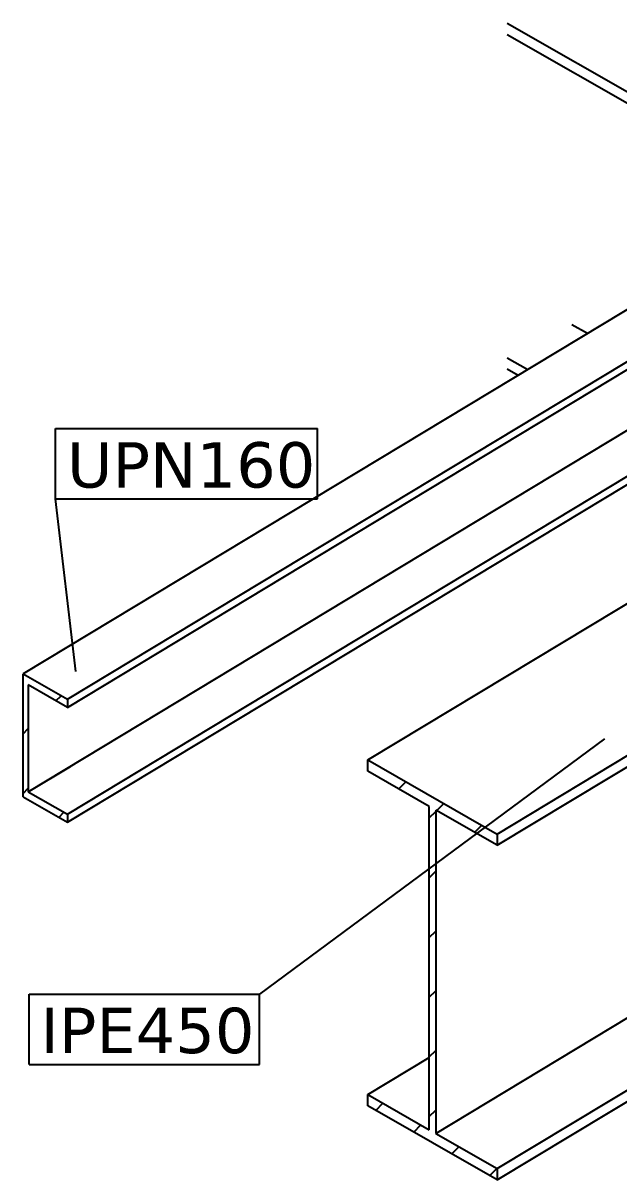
# Model space of a CAD drawing. Header units: millimetres. Extents: x 15962 to 71432, y 9666 to 72266.
# Drawn here: x 53828 to 54455, y 42184 to 43401 of the extents above; entities that cross this region are included whole.
import ezdxf

# ---------------------------------------------------------------- set-up
doc = ezdxf.new("R2010")
doc.units = ezdxf.units.MM
doc.header["$LTSCALE"] = 2
doc.styles.add('Arial Narrow', font='verdana.ttf', dxfattribs={"height": 0.2})

msp = doc.modelspace()

# ---------------------------------------------------------------- hatches: boundary and pattern name
at = {"linetype": 'Continuous'}
h = msp.add_hatch(dxfattribs=at)
h.set_pattern_fill('', scale=14, style=0, pattern_type=0)
h.set_pattern_definition([(45, (53828.215, 42716.26), (-31.431, 31.431), [])])
h.paths.add_polyline_path([(53874.7746, 42689.6011), (53828.215, 42716.2609), (53828.215, 42586.8182), (53874.7746, 42560.1583), (53874.7746, 42568.653), (53833.5872, 42592.2367), (53833.5872, 42704.6901), (53874.7746, 42681.1064)])
h = msp.add_hatch(dxfattribs=at)
h.set_pattern_fill('', scale=14, style=0, pattern_type=0)
h.set_pattern_definition([(45, (54191.22, 42625.714), (-31.431, 31.431), [])])
h.paths.add_polyline_path([(54327.3159, 42547.7856), (54191.2185, 42625.7143), (54191.2185, 42613.9026), (54255.9006, 42576.866), (54255.9006, 42236.4317), (54191.2185, 42273.4683), (54191.2185, 42261.6566), (54327.3159, 42183.728), (54327.3159, 42195.5396), (54262.6338, 42232.5762), (54262.6338, 42573.0106), (54327.3159, 42535.974)])

# ---------------------------------------------------------------- linework, layer by layer
at = {"color": 2, "linetype": 'Continuous'}
for p, q in [((54338.0312, 43401.3834), (54532.0157, 43290.3057)), ((54338.0312, 43389.5718), (54618.849, 43228.7723)), ((54573.4593, 43165.9252), (53828.215, 42716.2609)), ((53874.7746, 42689.6011), (54620.0183, 43139.265)), ((53874.7746, 42681.1064), (54620.0183, 43130.7703)), ((54406.0893, 43084.2662), (54422.5252, 43074.8548)), ((54338.0312, 43049.1374), (54359.5148, 43036.8357)), ((53833.5872, 42592.2367), (54577.744, 43041.2448)), ((54338.0312, 43037.3258), (54349.4708, 43030.7753)), ((53874.7746, 42568.653), (54620.0183, 43018.317)), ((53874.7746, 42560.1583), (54620.0183, 43009.8223)), ((54191.2185, 42625.7143), (54545.4214, 42839.4327)), ((54327.3159, 42535.974), (54754.6679, 42793.829)), ((54327.3159, 42547.7856), (54681.6778, 42761.5999)), ((53828.215, 42586.8182), (53828.215, 42716.2609)), ((53828.215, 42716.2609), (53874.7746, 42689.6011)), ((53874.7746, 42681.1064), (53833.5872, 42704.6901)), ((53833.5872, 42704.6901), (53833.5872, 42592.2367)), ((53874.7746, 42689.6011), (53874.7746, 42681.1064)), ((54262.6338, 42232.5762), (54964.0668, 42655.8057)), ((53833.5872, 42592.2367), (53877.9604, 42619.0105)), ((54191.2185, 42613.9026), (54191.2185, 42625.7143)), ((54191.2185, 42625.7143), (54327.3159, 42547.7856)), ((54327.3159, 42195.5396), (55028.7488, 42618.7691)), ((54255.9006, 42576.866), (54191.2185, 42613.9026)), ((54327.3159, 42183.728), (55028.7488, 42606.9575)), ((53828.215, 42586.8182), (53874.7746, 42560.1583)), ((53833.5872, 42592.2367), (53874.7746, 42568.653)), ((54255.9006, 42236.4317), (54255.9006, 42576.866)), ((54327.3159, 42535.974), (54262.6338, 42573.0106)), ((54262.6338, 42573.0106), (54262.6338, 42232.5762)), ((53874.7746, 42568.653), (53874.7746, 42560.1583)), ((54327.3159, 42547.7856), (54327.3159, 42535.974)), ((54191.2185, 42273.4683), (54255.9006, 42312.4961)), ((54191.2185, 42261.6566), (54191.2185, 42273.4683)), ((54191.2185, 42273.4683), (54255.9006, 42236.4317)), ((54327.3159, 42183.728), (54191.2185, 42261.6566)), ((54262.6338, 42232.5762), (54327.3159, 42195.5396)), ((54327.3159, 42195.5396), (54327.3159, 42183.728))]:
    msp.add_line(p, q, dxfattribs=at)
at = {"color": 7, "linetype": 'Continuous'}
for p, q in [((53862.415, 42974.5263), (54138.3193, 42974.5263)), ((53862.415, 42900.5263), (53862.415, 42974.5263)), ((54138.3193, 42900.5263), (54138.3193, 42974.5263)), ((53883.8551, 42719.023), (53862.415, 42900.5263)), ((53862.415, 42900.5263), (54138.3193, 42900.5263)), ((54440.3799, 42647.8666), (54077.1214, 42379.1686)), ((53834.5667, 42379.1686), (54077.1214, 42379.1686)), ((53834.5667, 42305.1686), (53834.5667, 42379.1686)), ((54077.1214, 42305.1686), (54077.1214, 42379.1686)), ((53834.5667, 42305.1686), (54077.1214, 42305.1686))]:
    msp.add_line(p, q, dxfattribs=at)

# ---------------------------------------------------------------- wipeouts: each hides what was drawn before it
at = {"color": 0}
msp.add_wipeout([(54065.1214, 42317.1686), (54065.1214, 42367.1686), (53846.5667, 42367.1686), (53846.5667, 42317.1686)], dxfattribs=at)

# ---------------------------------------------------------------- next in the draw order: wipeouts: each hides what was drawn before it
for points in [[(54126.3193, 42912.5263), (54126.3193, 42962.5263), (53874.415, 42962.5263), (53874.415, 42912.5263)], [(54065.1214, 42317.1686), (54065.1214, 42367.1686), (53846.5667, 42367.1686), (53846.5667, 42317.1686)]]:
    msp.add_wipeout(points, dxfattribs=at)

# ---------------------------------------------------------------- next in the draw order: texts
at = {"color": 96, "style": 'Arial Narrow'}
msp.add_text('IPE450', height=47.75391, dxfattribs=at).set_placement((53846.5667, 42317.1686))

# ---------------------------------------------------------------- next in the draw order: wipeouts: each hides what was drawn before it
at = {"color": 0}
msp.add_wipeout([(54126.3193, 42912.5263), (54126.3193, 42962.5263), (53874.415, 42962.5263), (53874.415, 42912.5263)], dxfattribs=at)

# ---------------------------------------------------------------- next in the draw order: texts
at = {"color": 96, "style": 'Arial Narrow'}
msp.add_text('UPN160', height=47.75391, dxfattribs=at).set_placement((53874.415, 42912.5263))

doc.saveas('drawing.dxf')
